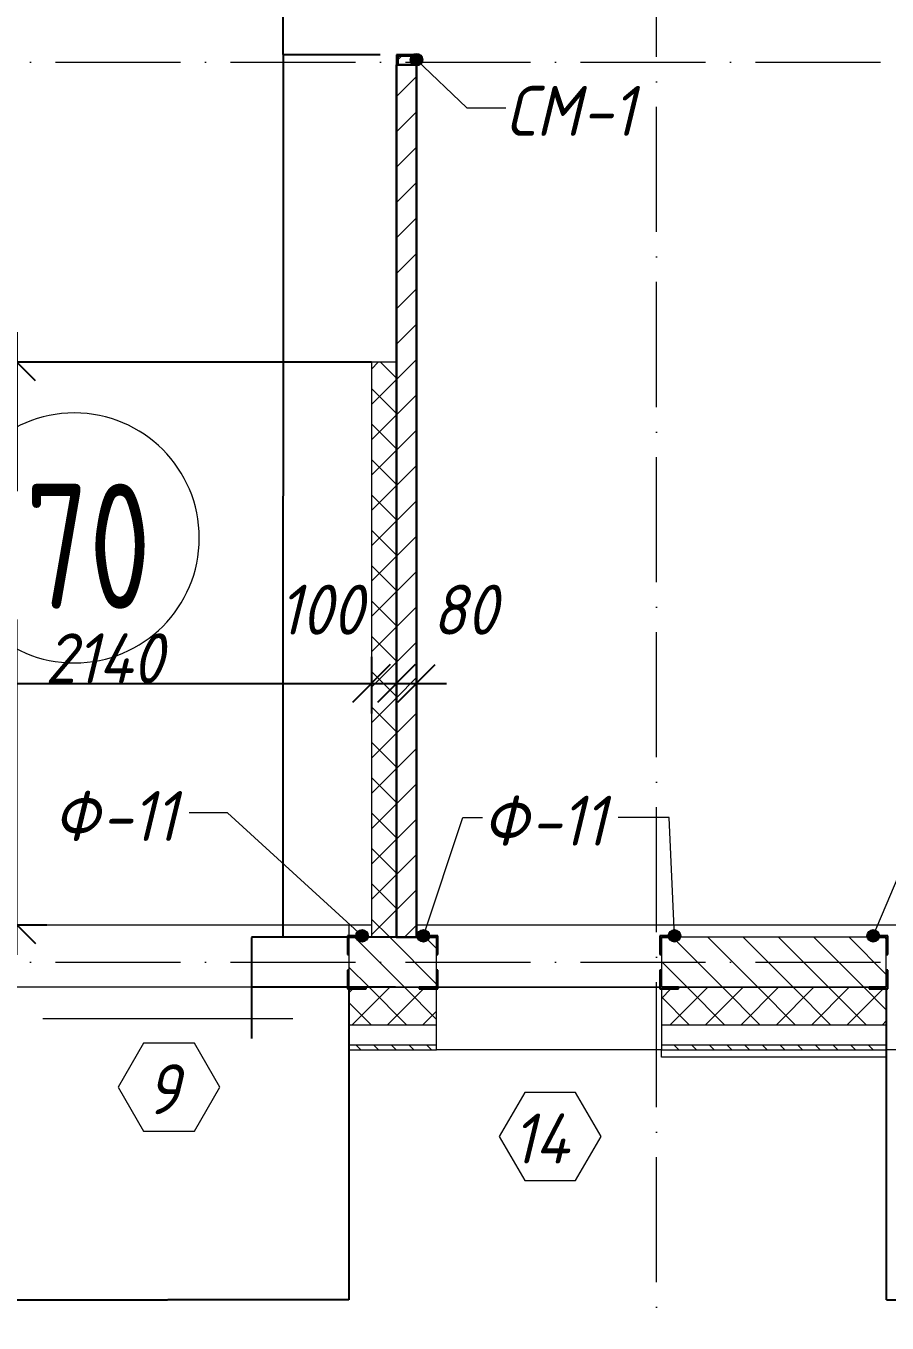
# Model space of a CAD drawing. Header units: millimetres. Extents: x 12986 to 523328, y -9759 to 30092.
# Drawn here: x 170184 to 173630, y -1443 to 3745 of the extents above; entities that cross this region are included whole.
import ezdxf

# ---------------------------------------------------------------- set-up
doc = ezdxf.new("R2010")
doc.units = ezdxf.units.MM
doc.linetypes.add('50_200_ШТРИХ_1Т_ш5_п1_п1_', pattern=[700, 500, -100, 0, -100])
for name, color, linetype, lineweight in [('1) ПГП Зеленый', 3, 'Continuous', 30), ('A-ANNO-DIMS', 7, 'Continuous', 9), ('A-AREA-IDEN', 7, 'Continuous', 9), ('A-DOOR-IDEN', 7, 'Continuous', 9), ('A-GENM-1', 7, 'Continuous', 25), ('A-GENM-IDEN', 7, 'Continuous', 9), ('A-GLAZ-IDEN', 7, 'Continuous', 9), ('A-WALL', 7, 'Continuous', 5), ('A-WALL-10', 7, 'Continuous', 13), ('A-WALL-8', 7, 'Continuous', 9), ('A-WALL-FNSH-1', 7, 'Continuous', 9), ('A-WALL-PATT-1', 7, 'Continuous', 5), ('A-WALL-PATT-3', 250, 'Continuous', 5), ('I-WALL', 7, 'Continuous', 5), ('Оси-2', 7, '50_200_ШТРИХ_1Т_ш5_п1_п1_', 9)]:
    doc.layers.add(name, color=color, linetype=linetype, lineweight=lineweight)
for name, color, linetype, lineweight, true_color in [('A-WALL-2', 7, 'Continuous', 13, 0x000000), ('A-WALL-3', 7, 'Continuous', 5, 0x000000), ('A-WALL-5', 7, 'Continuous', 13, 0x008000), ('A-WALL-PATT-2', 7, 'Continuous', 5, 0xce0000)]:
    doc.layers.add(name, color=color, linetype=linetype, lineweight=lineweight, true_color=true_color)
doc.styles.add('ISOCPEUR_I_3', font='isocpeui.ttf', dxfattribs={"width": 0.9, "height": 200})
doc.styles.add('СПДС', font='ГОСТ тип А.ttf', dxfattribs={"width": 0.9})
doc.dimstyles.new('ISO-2_0_0_9К_СРЕДНИЙ_1', dxfattribs={"dimscale": 304.8, "dimtxt": 199.196235, "dimasz": 0.492126, "dimexe": 0.393701, "dimexo": 0, "dimgap": 0, "dimtad": 1, "dimdec": 0, "dimzin": 0, "dimdsep": 46, "dimtxsty": 'ISOCPEUR_I_3', "dimblk1": 'OBLIQUE', "dimblk2": 'OBLIQUE', "dimsah": 1, "dimcen": 0.09, "dimdle": 0.393701, "dimazin": 0, "dimtfac": 1, "dimtdec": 4, "dimtix": 1, "dimtmove": 2, "dimatfit": 3, "dimfxl": 1, "dimtvp": 1, "dimtolj": 1, "dimtzin": 0, "dimarcsym": 2})
doc.dimstyles.new('ISO-2_0_0_9К_СРЕДНИЙ_6', dxfattribs={"dimscale": 304.8, "dimtxt": 199.196235, "dimasz": 0.492126, "dimexe": 0.393701, "dimexo": 0, "dimgap": 0, "dimtad": 1, "dimdec": 0, "dimzin": 0, "dimdsep": 46, "dimtxsty": 'ISOCPEUR_I_3', "dimblk1": 'OBLIQUE', "dimblk2": 'OBLIQUE', "dimsah": 1, "dimcen": 0.09, "dimdle": 0.393701, "dimazin": 0, "dimtfac": 1, "dimtdec": 4, "dimtix": 1, "dimtmove": 1, "dimatfit": 3, "dimfxl": 1, "dimtvp": 1, "dimtolj": 1, "dimtzin": 0, "dimarcsym": 2})
doc.dimstyles.new('ISO-2_0_0_9К_СРЕДНИЙ_7', dxfattribs={"dimscale": 304.8, "dimtxt": 199.196235, "dimasz": 0.492126, "dimexe": 0.393701, "dimexo": 0, "dimgap": 0, "dimtad": 1, "dimdec": 0, "dimzin": 0, "dimdsep": 46, "dimtxsty": 'ISOCPEUR_I_3', "dimblk1": 'OBLIQUE', "dimblk2": 'OBLIQUE', "dimsah": 1, "dimcen": 0.09, "dimdle": 0.393701, "dimazin": 0, "dimtfac": 1, "dimtdec": 4, "dimtix": 1, "dimtmove": 0, "dimatfit": 3, "dimfxl": 1, "dimtvp": 1, "dimtolj": 1, "dimtzin": 0, "dimarcsym": 2})
doc.dimstyles.get("Standard").update_dxf_attribs({"dimtxt": 0.18, "dimasz": 0.18, "dimexe": 0.18, "dimexo": 0.0625, "dimgap": 0.09, "dimtad": 0, "dimtih": 1, "dimtoh": 1, "dimdec": 4, "dimzin": 0, "dimdsep": 46, "dimtxsty": 'Standard', "dimcen": 0.09, "dimadec": 0, "dimazin": 0, "dimtfac": 1, "dimtdec": 4, "dimtofl": 0, "dimtmove": 0, "dimatfit": 3, "dimfxl": 1, "dimtolj": 1, "dimtzin": 0, "dimarcsym": 0})
pattern_1 = [(45, (61996.89, 0), (-70.71068, 70.71068), []), (135, (61996.89, 0), (-70.71068, -70.71068), [])]

# ---------------------------------------------------------------- blocks, each defined once
blk = doc.blocks.new('Фахверк_СКБ_Швеллер_Тип 2 - СМ-1_80х2230h-25626131-АР1_Кладочный план 1 этажа')
at = {"layer": 'A-GENM-1'}
for p, q in [((165, 40), (125, 40)), ((125, 40), (125, -40)), ((129.5, 32.6), (165, 32.6)), ((129.5, -32.6), (129.5, 32.6)), ((165, 32.6), (165, 40)), ((125, -40), (165, -40)), ((165, -32.6), (129.5, -32.6)), ((165, -40), (165, -32.6))]:
    blk.add_line(p, q, dxfattribs=at)
blk = doc.blocks.new('Фахверк_СКБ_Уголок - Ф-11_200х2500 h-26914022-АР1_Кладочный план 1 этажа')
at = {"layer": 'A-GENM-1'}
for p, q in [((200, 156), (125, 156)), ((125, 156), (125, 81)), ((200, 150), (200, 156)), ((131, 81), (131, 150)), ((131, 150), (200, 150)), ((125, 81), (131, 81)), ((131, 19), (125, 19)), ((125, 19), (125, -56)), ((131, -50), (131, 19)), ((200, -50), (131, -50)), ((200, -56), (200, -50)), ((125, -56), (200, -56))]:
    blk.add_line(p, q, dxfattribs=at)
blk = doc.blocks.new('DIMBLOCK211-АР1_Кладочный план 1 этажа')
at = {"layer": 'A-ANNO-DIMS', "color": 0, "lineweight": -2, "transparency": 16777216}
for p, q in [((171662.7, 100), (171086.3, 100)), ((171086.5, 99.8), (171086.5, -99.8)), ((171662.7, -100), (171086.3, -100)), ((171086.5, -100), (171086.5, -304.2)), ((171086.5, -304.2), (171086.3, -304.2))]:
    blk.add_line(p, q, dxfattribs=at)
at = {"layer": 'A-ANNO-DIMS', "color": 0, "transparency": 16777216}
for points in [[(171086.5, 99.8), (171086.6, 99.8), (171086.5, 100)], [(171086.5, -99.8), (171086.6, -99.8), (171086.5, -100)]]:
    blk.add_solid(points, dxfattribs=at)
at = {"layer": 'Defpoints', "color": 0, "transparency": 16777216}
for p in [(171086.5, 100), (171662.8, 100), (171662.8, -100)]:
    blk.add_point(p, dxfattribs=at)
at = {"layer": 'A-ANNO-DIMS', "color": 0, "transparency": 16777216, "insert": (171086, -531.7), "char_height": 0.18, "width": 455.087, "attachment_point": 1, "rotation": 90, "line_spacing_factor": 1.149209}
blk.add_mtext('\\A1;200.0000', dxfattribs=at)
blk = doc.blocks.new('DIMBLOCK212-АР1_Кладочный план 1 этажа')
at = {"layer": 'A-ANNO-DIMS', "color": 0, "lineweight": -2, "transparency": 16777216}
for p, q in [((171602, 3630), (171213.9, 3630)), ((171214.1, 3629.8), (171214.1, 1865.2)), ((171214.1, 100.2), (171214.1, 1864.8)), ((171662.7, 100), (171213.9, 100))]:
    blk.add_line(p, q, dxfattribs=at)
at = {"layer": 'A-ANNO-DIMS', "color": 0, "transparency": 16777216}
for points in [[(171214.1, 3629.8), (171214.1, 3629.8), (171214.1, 3630)], [(171214.1, 100.2), (171214.1, 100.2), (171214.1, 100)]]:
    blk.add_solid(points, dxfattribs=at)
at = {"layer": 'Defpoints', "color": 0, "transparency": 16777216}
for p in [(171214.1, 3630), (171602, 3630), (171662.8, 100)]:
    blk.add_point(p, dxfattribs=at)
at = {"layer": 'A-ANNO-DIMS', "color": 0, "transparency": 16777216, "insert": (171214.1, 1865), "char_height": 0.18, "width": 606.782, "attachment_point": 5}
blk.add_mtext('\\A1;3530.0000', dxfattribs=at)
blk = doc.blocks.new('DIMBLOCK213-АР1_Кладочный план 1 этажа')
at = {"layer": 'A-ANNO-DIMS', "color": 0, "lineweight": -2, "transparency": 16777216}
for p, q in [((171602, 5080), (171213.9, 5080)), ((171214.1, 5079.8), (171214.1, 4355.2)), ((171214.1, 3630.2), (171214.1, 4354.8)), ((171602, 3630), (171213.9, 3630))]:
    blk.add_line(p, q, dxfattribs=at)
at = {"layer": 'A-ANNO-DIMS', "color": 0, "transparency": 16777216}
for points in [[(171214.1, 5079.8), (171214.1, 5079.8), (171214.1, 5080)], [(171214.1, 3630.2), (171214.1, 3630.2), (171214.1, 3630)]]:
    blk.add_solid(points, dxfattribs=at)
at = {"layer": 'Defpoints', "color": 0, "transparency": 16777216}
for p in [(171214.1, 5080), (171602, 5080), (171602, 3630)]:
    blk.add_point(p, dxfattribs=at)
at = {"layer": 'A-ANNO-DIMS', "color": 0, "transparency": 16777216, "insert": (171214.1, 4355), "char_height": 0.18, "width": 579.201, "attachment_point": 5}
blk.add_mtext('\\A1;1450.0000', dxfattribs=at)
blk = doc.blocks.new('AAR_СКБ_Марка_Окна_Перемычка и проем - Марка проема-25443838-АР1_Кладочный план 1 этажа')
at = {"layer": 'A-GLAZ-IDEN'}
for p, q in [((-0.968, -0.984), (-1.986, -2.747)), ((1.067, -0.984), (-0.968, -0.984)), ((2.085, -2.747), (1.067, -0.984)), ((-1.986, -2.747), (-0.968, -4.509)), ((1.067, -4.509), (2.085, -2.747)), ((-0.968, -4.509), (1.067, -4.509))]:
    blk.add_line(p, q, dxfattribs=at)
blk = doc.blocks.new('DIMBLOCK346-АР1_Кладочный план 1 этажа')
at = {"layer": 'A-ANNO-DIMS', "color": 0, "lineweight": -2, "transparency": 16777216}
for p, q in [((170026.9, -100.1), (170026.9, -1350)), ((171476.9, -100.1), (171476.9, -1350)), ((170027.1, -1349.8), (170751.2, -1349.8)), ((171476.7, -1349.8), (170752.6, -1349.8))]:
    blk.add_line(p, q, dxfattribs=at)
at = {"layer": 'A-ANNO-DIMS', "color": 0, "transparency": 16777216}
for points in [[(170027.1, -1349.8), (170027.1, -1349.8), (170026.9, -1349.8)], [(171476.7, -1349.8), (171476.7, -1349.8), (171476.9, -1349.8)]]:
    blk.add_solid(points, dxfattribs=at)
at = {"layer": 'Defpoints', "color": 0, "transparency": 16777216}
for p in [(170026.9, -100), (171476.9, -100), (171476.9, -1349.8)]:
    blk.add_point(p, dxfattribs=at)
at = {"layer": 'A-ANNO-DIMS', "color": 0, "transparency": 16777216, "insert": (170751.9, -1349.8), "char_height": 0.18, "width": 579.201, "attachment_point": 5}
blk.add_mtext('\\A1;1450.0000', dxfattribs=at)
blk = doc.blocks.new('DIMBLOCK347-АР1_Кладочный план 1 этажа')
at = {"layer": 'A-ANNO-DIMS', "color": 0, "lineweight": -2, "transparency": 16777216}
for p, q in [((173626.9, -103.1), (173626.9, -1350)), ((174526.9, -81.8), (174526.9, -1350)), ((173627.1, -1349.8), (174076.3, -1349.8)), ((174526.7, -1349.8), (174077.5, -1349.8))]:
    blk.add_line(p, q, dxfattribs=at)
at = {"layer": 'A-ANNO-DIMS', "color": 0, "transparency": 16777216}
for points in [[(173627.1, -1349.8), (173627.1, -1349.8), (173626.9, -1349.8)], [(174526.7, -1349.8), (174526.7, -1349.8), (174526.9, -1349.8)]]:
    blk.add_solid(points, dxfattribs=at)
at = {"layer": 'Defpoints', "color": 0, "transparency": 16777216}
for p in [(173626.9, -103), (174526.9, -81.7), (174526.9, -1349.8)]:
    blk.add_point(p, dxfattribs=at)
at = {"layer": 'A-ANNO-DIMS', "color": 0, "transparency": 16777216, "insert": (174076.9, -1349.8), "char_height": 0.18, "width": 455.087, "attachment_point": 5}
blk.add_mtext('\\A1;900.0000', dxfattribs=at)
blk = doc.blocks.new('AAR_СКБ_Марка_Двери_Перемычка и проем - Марка перемычки и проема-25306769-АР1_Кладочный план 1 этажа')
at = {"layer": 'A-DOOR-IDEN'}
for p, q in [((-5, 0), (5, 0)), ((-0.968, -0.984), (-1.986, -2.747)), ((1.067, -0.984), (-0.968, -0.984)), ((2.085, -2.747), (1.067, -0.984)), ((-1.986, -2.747), (-0.968, -4.509)), ((1.067, -4.509), (2.085, -2.747)), ((-0.968, -4.509), (1.067, -4.509))]:
    blk.add_line(p, q, dxfattribs=at)
blk = doc.blocks.new('_Oblique')
at = {"color": 0, "linetype": 'ByBlock', "lineweight": -2}
blk.add_line((-0.5, -0.5), (0.5, 0.5), dxfattribs=at)
blk = doc.blocks.new('DIMBLOCK814-АР1_Кладочный план 1 этажа')
at = {"layer": 'A-ANNO-DIMS', "color": 0, "lineweight": -2, "transparency": 16777216}
for p, q in [((169426.9, 1221.8), (169426.9, 995.7)), ((171566.9, 1221.8), (171566.9, 995.7)), ((169306.9, 1115.7), (171686.9, 1115.7))]:
    blk.add_line(p, q, dxfattribs=at)
at = {"layer": 'Defpoints', "color": 0, "transparency": 16777216}
for p in [(169426.9, 1221.8), (171566.9, 1221.8), (171566.9, 1115.7)]:
    blk.add_point(p, dxfattribs=at)
at = {"layer": 'A-ANNO-DIMS', "color": 0, "lineweight": -2, "transparency": 16777216, "xscale": 150, "yscale": 150, "zscale": 150, "rotation": 180}
blk.add_blockref('_Oblique', (169426.9, 1115.7), dxfattribs=at)
at = {"layer": 'A-ANNO-DIMS', "color": 0, "lineweight": -2, "transparency": 16777216, "xscale": 150, "yscale": 150, "zscale": 150}
blk.add_blockref('_Oblique', (171566.9, 1115.7), dxfattribs=at)
at = {"layer": 'A-ANNO-DIMS', "color": 0, "transparency": 16777216, "insert": (170496.9, 1215.7), "char_height": 200, "width": 579.201, "attachment_point": 5, "style": 'ISOCPEUR_I_3'}
blk.add_mtext('\\A1;2140', dxfattribs=at)
blk = doc.blocks.new('DIMBLOCK815-АР1_Кладочный план 1 этажа')
at = {"layer": 'A-ANNO-DIMS', "color": 0, "lineweight": -2, "transparency": 16777216}
for p, q in [((171566.9, 1221.8), (171566.9, 995.7)), ((171666.9, 1221.8), (171666.9, 995.7)), ((171446.9, 1115.7), (171786.9, 1115.7))]:
    blk.add_line(p, q, dxfattribs=at)
at = {"layer": 'Defpoints', "color": 0, "transparency": 16777216}
for p in [(171566.9, 1221.8), (171666.9, 1221.8), (171666.9, 1115.7)]:
    blk.add_point(p, dxfattribs=at)
at = {"layer": 'A-ANNO-DIMS', "color": 0, "lineweight": -2, "transparency": 16777216, "xscale": 150, "yscale": 150, "zscale": 150, "rotation": 180}
blk.add_blockref('_Oblique', (171566.9, 1115.7), dxfattribs=at)
at = {"layer": 'A-ANNO-DIMS', "color": 0, "lineweight": -2, "transparency": 16777216, "xscale": 150, "yscale": 150, "zscale": 150}
blk.add_blockref('_Oblique', (171666.9, 1115.7), dxfattribs=at)
at = {"layer": 'A-ANNO-DIMS', "color": 0, "transparency": 16777216, "insert": (171195.9, 1510.3), "char_height": 200, "width": 409.118, "attachment_point": 1, "line_spacing_factor": 1.149209, "style": 'ISOCPEUR_I_3'}
blk.add_mtext('\\A1;100', dxfattribs=at)
blk = doc.blocks.new('DIMBLOCK816-АР1_Кладочный план 1 этажа')
at = {"layer": 'A-ANNO-DIMS', "color": 0, "lineweight": -2, "transparency": 16777216}
for p, q in [((171666.9, 1221.8), (171666.9, 995.7)), ((171746.9, 1221.8), (171746.9, 995.7)), ((171546.9, 1115.7), (171866.9, 1115.7))]:
    blk.add_line(p, q, dxfattribs=at)
at = {"layer": 'Defpoints', "color": 0, "transparency": 16777216}
for p in [(171666.9, 1221.8), (171746.9, 1221.8), (171746.9, 1115.7)]:
    blk.add_point(p, dxfattribs=at)
at = {"layer": 'A-ANNO-DIMS', "color": 0, "lineweight": -2, "transparency": 16777216, "xscale": 150, "yscale": 150, "zscale": 150, "rotation": 180}
blk.add_blockref('_Oblique', (171666.9, 1115.7), dxfattribs=at)
at = {"layer": 'A-ANNO-DIMS', "color": 0, "lineweight": -2, "transparency": 16777216, "xscale": 150, "yscale": 150, "zscale": 150}
blk.add_blockref('_Oblique', (171746.9, 1115.7), dxfattribs=at)
at = {"layer": 'A-ANNO-DIMS', "color": 0, "transparency": 16777216, "insert": (171810.3, 1510.3), "char_height": 200, "width": 303.391, "attachment_point": 1, "line_spacing_factor": 1.149209, "style": 'ISOCPEUR_I_3'}
blk.add_mtext('\\A1;80', dxfattribs=at)
blk = doc.blocks.new('DIMBLOCK817-АР1_Кладочный план 1 этажа')
at = {"layer": 'A-ANNO-DIMS', "color": 0, "lineweight": -2, "transparency": 16777216}
for p, q in [((170147.4, 2520), (170147.4, 1883.9)), ((171566.9, 2400), (170027.4, 2400)), ((170147.4, 30), (170147.4, 1371)), ((170026.9, 150), (170267.4, 150))]:
    blk.add_line(p, q, dxfattribs=at)
at = {"layer": 'Defpoints', "color": 0, "transparency": 16777216}
for p in [(171566.9, 2400), (170026.9, 150), (170147.4, 150)]:
    blk.add_point(p, dxfattribs=at)
at = {"layer": 'A-ANNO-DIMS', "color": 0, "lineweight": -2, "transparency": 16777216, "xscale": 150, "yscale": 150, "zscale": 150}
for p, rotation in [((170147.4, 2400), 90), ((170147.4, 150), 270)]:
    blk.add_blockref('_Oblique', p, dxfattribs=dict(at, rotation=rotation))
at = {"layer": 'A-ANNO-DIMS', "color": 0, "transparency": 16777216, "insert": (169886.1, 1324), "char_height": 200, "width": 606.782, "attachment_point": 1, "rotation": 90, "line_spacing_factor": 1.149209, "style": 'ISOCPEUR_I_3'}
blk.add_mtext('\\A1;2250', dxfattribs=at)
blk = doc.blocks.new('Марка_Помещения - Номер-25198446-Объем проектирования 1 этажа')
at = {"layer": 'A-AREA-IDEN'}
for start, end in [(360, 180), (180, 360)]:
    blk.add_arc((0, 0), 2.5, start, end, dxfattribs=at)

msp = doc.modelspace()

# ---------------------------------------------------------------- hatches: boundary and pattern name
at = {"layer": 'A-GENM-IDEN'}
h = msp.add_hatch(color=256, dxfattribs=at)
edge = h.paths.add_edge_path(flags=0)
edge.add_arc((171746.89323, 3610.00001), 25, 0, 360)
h = msp.add_hatch(color=256, dxfattribs=at)
edge = h.paths.add_edge_path(flags=0)
edge.add_arc((171529.22653, 106.00001), 25, 0, 360)
h = msp.add_hatch(color=256, dxfattribs=at)
edge = h.paths.add_edge_path(flags=0)
edge.add_arc((171774.55989, 106.00001), 25, 0, 360)
h = msp.add_hatch(color=256, dxfattribs=at)
edge = h.paths.add_edge_path(flags=0)
edge.add_arc((172779.22656, 106.00001), 25, 0, 360)
h = msp.add_hatch(color=256, dxfattribs=at)
edge = h.paths.add_edge_path(flags=0)
edge.add_arc((173574.55993, 106.00001), 25, 0, 360)
at = {"layer": 'A-WALL-PATT-1'}
h = msp.add_hatch(dxfattribs=at)
h.set_pattern_fill('FP_2', color=256, style=0, pattern_type=2)
h.set_pattern_definition(pattern_1)
h.paths.add_polyline_path([(171566.89323, 100.00001), (171666.89323, 100.00001), (171666.89323, 2400), (171566.89323, 2400), (171566.89323, 154.57609)], flags=0)
h = msp.add_hatch(dxfattribs=at)
h.set_pattern_fill('FP_2', color=256, style=0, pattern_type=2)
h.set_pattern_definition(pattern_1)
h.paths.add_polyline_path([(181257.89331, -249.99999), (181326.89331, -249.99999), (181326.37158, -105.99999), (181257.89331, -105.99999), (181257.89331, -99.99999), (179926.89333, -99.99999), (179926.89333, -249.99999), (180503.60234, -249.99999)], flags=0)
h.paths.add_polyline_path([(178045.89333, -249.99999), (179026.89333, -249.99999), (179026.37159, -105.99999), (178957.89333, -105.99999), (178957.89333, -99.99999), (178045.89333, -99.99999), (178045.89333, -105.99999), (177976.89333, -105.99999), (177976.89333, -249.99999)], flags=0)
h.paths.add_polyline_path([(187076.89328, -249.99999), (187076.89328, -99.99999), (185595.8933, -99.99999), (185595.8933, -105.99999), (185526.8933, -105.99999), (185526.8933, -249.99999), (186632.66484, -249.99999)], flags=0)
h.paths.add_polyline_path([(170026.89328, -249.99999), (170026.89328, -99.99999), (169126.89328, -99.99999), (169126.89328, -249.99999), (169777.74297, -249.99999)], flags=0)
h.paths.add_polyline_path([(174526.89327, -249.99999), (175676.89333, -249.99999), (175676.37159, -105.99999), (175607.89333, -105.99999), (175607.89333, -99.99999), (174526.89327, -99.99999)], flags=0)
h.paths.add_polyline_path([(183226.8933, -249.99999), (183226.37156, -105.99999), (183157.8933, -105.99999), (183157.8933, -99.99999), (182226.89331, -99.99999), (182226.89331, -249.99999), (183157.8933, -249.99999)], flags=0)
h.paths.add_polyline_path([(163648.68047, -249.99999), (164876.89326, -249.99999), (164876.37155, -105.99999), (164807.89328, -105.99999), (164807.89328, -99.99999), (162895.89328, -99.99999), (162895.89328, -105.99999), (162826.89335, -105.99999), (162826.89335, -249.99999), (162895.89328, -249.99999)], flags=0)
h.paths.add_polyline_path([(168213.84981, -249.99999), (168226.89328, -249.99999), (168226.37155, -105.99999), (168157.89328, -105.99999), (168157.89328, -99.99999), (167245.89326, -99.99999), (167245.89326, -105.99999), (167176.89326, -105.99999), (167176.89326, -249.99999), (168157.89328, -249.99999)], flags=0)
h.paths.add_polyline_path([(173626.89327, -249.99999), (173626.37153, -105.99999), (173557.89327, -105.99999), (173557.89327, -99.99999), (172795.89323, -99.99999), (172795.89323, -105.99999), (172726.89323, -105.99999), (172726.89323, -249.99999), (173613.84979, -249.99999)], flags=0)
h.paths.add_polyline_path([(171476.89328, -249.99999), (171826.89323, -249.99999), (171826.37149, -105.99999), (171757.89323, -105.99999), (171757.89323, -99.99999), (171545.8932, -99.99999), (171545.8932, -105.99999), (171476.89328, -105.99999)], flags=0)
h.paths.add_polyline_path([(160126.89333, -249.99999), (160126.37164, -105.99999), (160057.89338, -105.99999), (160057.89338, -99.99999), (159145.89333, -99.99999), (159145.89333, -105.99999), (159076.89333, -105.99999), (159076.89333, -249.99999), (159145.89333, -249.99999)], flags=0)
h.paths.add_polyline_path([(154455.08672, -249.99999), (154726.89333, -249.99999), (154726.37159, -105.99999), (154657.89333, -105.99999), (154657.89333, -99.99999), (154001.89333, -99.99999), (154001.89333, -105.99999), (153926.89333, -105.99999), (153926.89333, -249.99999)], flags=0)
h.paths.add_polyline_path([(156526.8933, -249.99999), (156776.89333, -249.99999), (156776.37159, -105.99999), (156707.89333, -105.99999), (156707.89333, -99.99999), (155626.89337, -100), (155626.89333, -249.99999)], flags=0)
h.paths.add_polyline_path([(161026.89333, -249.99999), (161926.89328, -249.99998), (161926.89328, -99.99999), (161026.89336, -100)], flags=0)
h.paths.add_polyline_path([(151206.89328, -249.99999), (153026.89333, -249.99999), (153026.89333, -99.99999), (151206.89328, -99.99999)], flags=0)
h = msp.add_hatch(dxfattribs=at)
h.set_pattern_fill('FP_18', color=256, style=0, pattern_type=2)
h.set_pattern_definition([(135, (61996.893, 0), (-35.35534, -35.35534), [])])
h.paths.add_polyline_path([(179026.89333, -349.99999), (179026.89333, -329.99999), (177976.89333, -329.99999), (177976.89333, -349.99999), (178971.33672, -349.99999)], flags=0)
h.paths.add_polyline_path([(175676.89333, -349.99999), (175676.89333, -329.99999), (174526.89327, -329.99999), (174526.89327, -349.99999)], flags=0)
h.paths.add_polyline_path([(187226.89328, -349.99999), (187306.89328, -349.99999), (187306.89328, -329.99999), (185526.8933, -329.99999), (185526.8933, -349.99999), (187076.89328, -349.99999)], flags=0)
h.paths.add_polyline_path([(173626.89327, -349.99999), (173626.89327, -329.99999), (172726.89323, -329.99999), (172726.89323, -349.99999), (172842.27422, -349.99999)], flags=0)
h.paths.add_polyline_path([(179926.89333, -349.99999), (181326.89331, -349.99999), (181326.89331, -329.99999), (179926.89333, -329.99999)], flags=0)
h.paths.add_polyline_path([(182226.89331, -349.99999), (183226.8933, -349.99999), (183226.8933, -329.99999), (182226.89331, -329.99999)], flags=0)
h.paths.add_polyline_path([(154726.89333, -349.99999), (154726.89333, -329.99999), (153926.89333, -329.99999), (153926.89333, -349.99999), (154455.08672, -349.99999)], flags=0)
h.paths.add_polyline_path([(156776.89333, -349.99999), (156776.89333, -329.99999), (155626.89333, -329.99999), (155626.89333, -349.99999)], flags=0)
h.paths.add_polyline_path([(169777.74297, -349.99999), (170026.89328, -349.99999), (170026.89328, -329.99999), (169126.89328, -329.99999), (169126.89328, -349.99999)], flags=0)
h.paths.add_polyline_path([(159076.89333, -349.99999), (160126.89333, -349.99999), (160126.89333, -329.99999), (159076.89333, -329.99999)], flags=0)
h.paths.add_polyline_path([(161026.89333, -349.99999), (161926.89335, -349.99999), (161926.89335, -329.99999), (161026.89333, -329.99999)], flags=0)
h.paths.add_polyline_path([(162826.89335, -349.99999), (164876.89326, -349.99999), (164876.89326, -329.99999), (162826.89335, -329.99999)], flags=0)
h.paths.add_polyline_path([(153026.89333, -349.99999), (153026.89333, -329.99999), (151106.89328, -329.99999), (151106.89328, -349.99999), (151390.55547, -349.99999)], flags=0)
h.paths.add_polyline_path([(168226.89328, -349.99999), (168226.89328, -329.99999), (167176.89326, -329.99999), (167176.89326, -349.99999)], flags=0)
h.paths.add_polyline_path([(171476.89328, -349.99999), (171826.89323, -349.99999), (171826.89323, -329.99999), (171476.89328, -329.99999)], flags=0)
at = {"layer": 'A-WALL-PATT-2'}
h = msp.add_hatch(dxfattribs=at)
h.set_pattern_fill('FP_3', color=256, style=0, pattern_type=2)
h.set_pattern_definition([(135, (61996.89, 0), (-70.71068, -70.71068), [])])
h.paths.add_polyline_path([(181257.89331, -99.99999), (181326.89331, -99.99999), (181326.89331, 100.00001), (180826.89333, 100.00001), (180826.89333, -99.99999), (181126.89331, -99.99999)], flags=0)
h.paths.add_polyline_path([(173626.89327, -99.99999), (173626.89327, 100.00001), (172726.89323, 100.00001), (172726.89323, -99.99999), (173557.89327, -99.99999)], flags=0)
h.paths.add_polyline_path([(185726.89328, -99.99999), (185726.89328, 100.00001), (185526.8933, 100.00001), (185526.8933, -99.99999), (185595.8933, -99.99999)], flags=0)
h.paths.add_polyline_path([(175426.89327, -99.99999), (175676.89333, -99.99999), (175676.89333, 100.00001), (175426.89327, 100.00001)], flags=0)
h.paths.add_polyline_path([(171826.89323, -99.99999), (171826.89323, 100.00001), (171476.89328, 100.00001), (171476.89328, -99.99999), (171757.89323, -99.99999)], flags=0)
h.paths.add_polyline_path([(183226.8933, -99.99999), (183226.8933, 100.00001), (183126.89331, 100.00001), (183126.89331, -99.99999), (183157.8933, -99.99999)], flags=0)
h.paths.add_polyline_path([(167245.89326, -99.99999), (168226.89328, -99.99999), (168226.89328, 100.00001), (167176.89326, 100.00001), (167176.89326, -99.99999)], flags=0)
h.paths.add_polyline_path([(177976.89333, -99.99999), (179026.89333, -99.99999), (179026.89333, 100.00001), (177976.89333, 100.00001), (177976.89333, -30.99999)], flags=0)
h.paths.add_polyline_path([(164876.89326, -99.99999), (164876.89326, 100.00001), (164626.89333, 100.00001), (164626.89333, -99.99999), (164807.89328, -99.99999)], flags=0)
h.paths.add_polyline_path([(163726.89333, -99.99999), (163726.89333, 100.00001), (162826.89335, 100.00001), (162826.89335, -99.99999), (163648.68047, -99.99999)], flags=0)
h.paths.add_polyline_path([(159076.89333, -99.99999), (160126.89333, -99.99999), (160126.89333, 100.00001), (159076.89333, 100.00001), (159076.89333, -30.99999)], flags=0)
h.paths.add_polyline_path([(153932.89333, -99.99999), (154726.89333, -99.99999), (154726.89333, 100.00001), (153932.89333, 100.00001), (153932.89333, 31.00001), (153926.89333, 31.00001), (153926.89333, -30.99999), (153932.89333, -30.99999), (153932.89333, -87.99999)], flags=0)
h.paths.add_polyline_path([(156707.89333, -99.99999), (156776.89333, -99.99999), (156776.89333, 100.00001), (156526.8933, 100.00001), (156526.8933, -99.99999)], flags=0)
at = {"layer": 'A-WALL-PATT-3'}
h = msp.add_hatch(dxfattribs=at)
h.set_pattern_fill('FP_15', color=256, style=0, pattern_type=2)
h.set_pattern_definition([(45, (61996.89, 0), (-70.71068, 70.71068), [])])
h.paths.add_polyline_path([(171746.89323, 100.00001), (171746.89323, 3590.00001), (171739.49323, 3590.00001), (171739.49323, 3625.50001), (171674.29323, 3625.50001), (171674.29323, 3590.00001), (171666.89323, 3590.00001), (171666.89323, 100.00001)], flags=0)
h.paths.add_polyline_path([(171739.49323, 5084.50001), (171739.49323, 5120.00001), (171746.89323, 5120.00001), (171746.89323, 10400.00001), (171666.89323, 10400.00001), (171666.89323, 5120.00001), (171674.29323, 5120.00001), (171674.29323, 5084.50001)], flags=0)

# ---------------------------------------------------------------- linework, layer by layer
at = {"layer": '1) ПГП Зеленый'}
msp.add_lwpolyline([(171666.89323, 3590.00001), (171746.89323, 3590.00001), (171746.89323, 100.00001), (171666.89323, 100.00001)], close=True, dxfattribs=at)
at = {"layer": 'A-GENM-IDEN'}
for p, q in [((171746.89323, 3610.00001), (171948.43205, 3417.69404)), ((171948.43205, 3417.69404), (172104.2009, 3417.69404)), ((170990.74884, 597.39284), (170837.32612, 597.39284)), ((171529.22653, 106.00001), (170990.74884, 597.39284)), ((171774.55989, 106.00001), (171932.60184, 578.62429)), ((171932.60184, 578.62429), (172011.73868, 578.62429)), ((172757.43314, 578.62429), (172553.97316, 578.62429)), ((172779.22656, 106.00001), (172757.43314, 578.62429)), ((173574.55993, 106.00001), (173773.85539, 578.62429))]:
    msp.add_line(p, q, dxfattribs=at)
for centre in [(171746.89323, 3610.00001), (171529.22653, 106.00001), (171774.55989, 106.00001), (172779.22656, 106.00001), (173574.55993, 106.00001)]:
    msp.add_circle(centre, 25, dxfattribs=at)
at = {"layer": 'A-WALL'}
for p, q in [((171566.89323, 100.00001), (171746.89323, 100.00001)), ((171757.89323, -99.99999), (171545.8932, -99.99999)), ((171832.89323, -99.99999), (172720.89323, -99.99999)), ((173557.89327, -99.99999), (172795.89323, -99.99999)), ((172726.89323, -349.99999), (171826.89323, -349.99999)), ((174526.89327, -349.99999), (173626.89327, -349.99999))]:
    msp.add_line(p, q, dxfattribs=at)
at = {"layer": 'A-WALL-10'}
for p, q in [((171666.89323, 2400), (171566.89323, 2400)), ((171566.89323, 2400), (171566.89323, 100.00001)), ((171666.89323, 100.00001), (171666.89323, 2400))]:
    msp.add_line(p, q, dxfattribs=at)
at = {"layer": 'A-WALL-2'}
for p, q in [((171566.89323, 100.00001), (171545.8932, 100.00001)), ((171757.89323, 100.00001), (171746.89323, 100.00001)), ((173557.89327, 100.00001), (172795.89323, 100.00001)), ((171476.89328, 31.00001), (171476.89328, -30.99999)), ((171826.89323, -30.99999), (171826.89323, 31.00001)), ((172726.89323, 31.00001), (172726.89323, -30.99999)), ((173626.89327, -30.99999), (173626.89327, 31.00001))]:
    msp.add_line(p, q, dxfattribs=at)
at = {"layer": 'A-WALL-3'}
for p, q in [((171545.8932, -99.99999), (171757.89323, -99.99999)), ((172795.89323, -99.99999), (173557.89327, -99.99999))]:
    msp.add_line(p, q, dxfattribs=at)
at = {"layer": 'A-WALL-5'}
for p, q in [((171666.89323, 3590.00001), (171666.89323, 2400)), ((171746.89323, 100.00001), (171746.89323, 3590.00001))]:
    msp.add_line(p, q, dxfattribs=at)
at = {"layer": 'A-WALL-8'}
for p, q in [((171476.89328, -105.99999), (171476.89328, -329.99999)), ((171826.89323, -329.99999), (171826.89323, -105.99999)), ((172726.89323, -105.99999), (172726.89323, -329.99999)), ((173626.89327, -329.99999), (173626.89327, -105.99999)), ((171476.89328, -249.99999), (171826.89323, -249.99999)), ((172726.89323, -249.99999), (173626.89327, -249.99999)), ((171476.89328, -329.99999), (171826.89323, -329.99999)), ((172726.89323, -329.99999), (173626.89327, -329.99999))]:
    msp.add_line(p, q, dxfattribs=at)
at = {"layer": 'A-WALL-FNSH-1'}
for p, q in [((171476.89328, -329.99999), (171476.89328, -349.99999)), ((171476.89328, -349.99999), (171826.89323, -349.99999)), ((171826.89323, -349.99999), (171826.89323, -329.99999)), ((172726.89323, -329.99999), (172726.89323, -349.99999)), ((172726.89323, -349.99999), (173626.89327, -349.99999)), ((173626.89327, -349.99999), (173626.89327, -329.99999))]:
    msp.add_line(p, q, dxfattribs=at)
at = {"layer": 'I-WALL'}
for p, q in [((170026.89328, 150), (171566.89323, 150)), ((171476.89328, 150), (171476.89328, 106.00001)), ((171746.89323, 150), (174526.89327, 150)), ((171470.8932, -100), (170026.89328, -100)), ((172720.89323, -100), (171832.89323, -100)), ((172726.89323, -379.99999), (172726.89323, -349.99999)), ((173626.89327, -379.99999), (173626.89327, -349.99999)), ((173626.89327, -379.99999), (172726.89323, -379.99999))]:
    msp.add_line(p, q, dxfattribs=at)
at = {"layer": 'Оси-2'}
for p, q in [((172706.89325, -4080), (172706.89325, 28636.94316)), ((57586.89328, 3600), (187948.52131, 3600)), ((57586.89328, 0), (187948.52131, 0))]:
    msp.add_line(p, q, dxfattribs=at)

# ---------------------------------------------------------------- block references
at = {"layer": 'A-AREA-IDEN', "xscale": 199.9999999999999, "yscale": 199.9999999999999, "zscale": 199.9999999999999}
msp.add_blockref('Марка_Помещения - Номер-25198446-Объем проектирования 1 этажа', (170378.06266, 1697.14151), dxfattribs=at)
at = {"layer": 'A-DOOR-IDEN', "xscale": 99.99999999999993, "yscale": 99.99999999999993, "zscale": 99.99999999999993}
msp.add_blockref('AAR_СКБ_Марка_Двери_Перемычка и проем - Марка перемычки и проема-25306769-АР1_Кладочный план 1 этажа', (170751.89328, -224.99999), dxfattribs=at)
at = {"layer": 'A-GENM-1'}
for name, p, rotation in [('Фахверк_СКБ_Швеллер_Тип 2 - СМ-1_80х2230h-25626131-АР1_Кладочный план 1 этажа', (171706.89323, 3755.00001), 269.9999999999999), ('Фахверк_СКБ_Уголок - Ф-11_200х2500 h-26914022-АР1_Кладочный план 1 этажа', (171957.89323, 50.00001), 180), ('Фахверк_СКБ_Уголок - Ф-11_200х2500 h-26914022-АР1_Кладочный план 1 этажа', (173757.89327, 50.00001), 180)]:
    msp.add_blockref(name, p, dxfattribs=dict(at, rotation=rotation))
for p in [(171345.8932, -49.99999), (172595.89323, -49.99999)]:
    msp.add_blockref('Фахверк_СКБ_Уголок - Ф-11_200х2500 h-26914022-АР1_Кладочный план 1 этажа', p, dxfattribs=at)
at = {"layer": 'A-GLAZ-IDEN', "xscale": 99.99999999999993, "yscale": 99.99999999999993, "zscale": 99.99999999999993}
msp.add_blockref('AAR_СКБ_Марка_Окна_Перемычка и проем - Марка проема-25443838-АР1_Кладочный план 1 этажа', (172276.89323, -422.11922), dxfattribs=at)

# ---------------------------------------------------------------- texts
at = {"layer": 'A-AREA-IDEN', "insert": (169894.29636, 1914.26012), "char_height": 500, "width": 1212.1515, "attachment_point": 1, "style": 'СПДС'}
msp.add_mtext('1.70', dxfattribs=at)
at = {"layer": 'A-DOOR-IDEN', "insert": (170665.69476, -407.64137), "char_height": 200, "width": 158.734125, "attachment_point": 1, "style": 'ISOCPEUR_I_3'}
msp.add_mtext('\\fISOCPEUR|b0|i1|c204|p34|;\\W.9;9', dxfattribs=at)
at = {"layer": 'A-GENM-IDEN', "char_height": 200, "attachment_point": 1, "style": 'ISOCPEUR_I_3'}
for s, insert, width in [('СМ', (172104.2009, 3505.30862), 367.9745625), ('-1', (172407.81027, 3505.30862), 274.177125), ('\\fISOCPEUR|b0|i1|c204|p34|;\\W.9;Ф', (170295.09164, 685.00742), 230.886), ('-11', (170485.59164, 685.00742), 389.620125), ('\\fISOCPEUR|b0|i1|c204|p34|;\\W.9;Ф', (172011.73868, 666.23887), 230.886), ('\\fISOCPEUR|b0|i1|c204|p34|;\\W.9;Ф', (172011.73868, 666.23887), 230.886), ('-11', (172202.23868, 666.23887), 389.620125), ('-11', (172202.23868, 666.23887), 389.620125)]:
    msp.add_mtext(s, dxfattribs=dict(at, insert=insert, width=width))
at = {"layer": 'A-GLAZ-IDEN', "insert": (172130.8447, -604.7606), "char_height": 200, "width": 303.037875, "attachment_point": 1, "style": 'ISOCPEUR_I_3'}
msp.add_mtext('14', dxfattribs=at)

# ---------------------------------------------------------------- dimensions: what is measured, and where the dimension line sits
at = {"layer": 'A-ANNO-DIMS'}
for base, p1, p2, picture, middle in [((171214.0909, 5080.00001), (171602.03411, 3630.00001), (171602.03411, 5080.00001), 'DIMBLOCK213-АР1_Кладочный план 1 этажа', (171214.0909, 4355.00001)), ((171214.0909, 3630.00001), (171662.75449, 100.00001), (171602.03411, 3630.00001), 'DIMBLOCK212-АР1_Кладочный план 1 этажа', (171214.0909, 1865.00001))]:
    dim = msp.add_linear_dim(base=base, p1=p1, p2=p2, angle=90, dimstyle='Standard', dxfattribs=at)
    dim.commit()
    dim.dimension.update_dxf_attribs({"geometry": picture, "text_midpoint": middle})
dim = msp.add_linear_dim(base=(170147.36774, 150.00001), p1=(171566.89323, 2400), p2=(170026.89328, 150.00001), angle=90, dimstyle='ISO-2_0_0_9К_СРЕДНИЙ_1', override={"dimpost": '<>', "dimfxl": 2726.554564}, dxfattribs=at)
dim.commit()
dim.dimension.update_dxf_attribs({"geometry": 'DIMBLOCK817-АР1_Кладочный план 1 этажа', "text_midpoint": (170019.40992, 1627.43696), "dimtype": 160, "text_rotation": 90})
for base, p1, p2, override, picture, middle in [((171666.89323, 1115.71477), (171566.89323, 1221.78079), (171666.89323, 1221.78079), {"dimpost": '<>', "dimfxl": 100}, 'DIMBLOCK815-АР1_Кладочный план 1 этажа', (171400.48074, 1243.67259)), ((171746.89323, 1115.71477), (171666.89323, 1221.78079), (171746.89323, 1221.78079), {"dimpost": '<>', "dimfxl": 80}, 'DIMBLOCK816-АР1_Кладочный план 1 этажа', (171962.03283, 1243.67259))]:
    dim = msp.add_linear_dim(base=base, p1=p1, p2=p2, dimstyle='ISO-2_0_0_9К_СРЕДНИЙ_6', override=override, dxfattribs=at)
    dim.commit()
    dim.dimension.update_dxf_attribs({"geometry": picture, "text_midpoint": middle, "dimtype": 160})
dim = msp.add_linear_dim(base=(171566.89323, 1115.71477), p1=(169426.89328, 1221.78079), p2=(171566.89323, 1221.78079), dimstyle='ISO-2_0_0_9К_СРЕДНИЙ_7', override={"dimpost": '<>', "dimfxl": 2139.99994}, dxfattribs=at)
dim.commit()
dim.dimension.update_dxf_attribs({"geometry": 'DIMBLOCK814-АР1_Кладочный план 1 этажа', "text_midpoint": (170496.89325, 1215.71477)})
dim = msp.add_linear_dim(base=(171086.52308, 100.00001), p1=(171662.75449, -99.99999), p2=(171662.75449, 100.00001), angle=90, dimstyle='Standard', dxfattribs=at)
dim.commit()
dim.dimension.update_dxf_attribs({"geometry": 'DIMBLOCK211-АР1_Кладочный план 1 этажа', "text_midpoint": (171086.13308, -304.205), "dimtype": 160, "text_rotation": 90})
for base, p1, p2, picture, middle in [((171476.89328, -1349.79112), (170026.89328, -99.99999), (171476.89328, -99.99999), 'DIMBLOCK346-АР1_Кладочный план 1 этажа', (170751.89328, -1349.79112)), ((174526.89327, -1349.79112), (173626.89327, -103.048), (174526.89327, -81.73806), 'DIMBLOCK347-АР1_Кладочный план 1 этажа', (174076.89327, -1349.79112))]:
    dim = msp.add_linear_dim(base=base, p1=p1, p2=p2, dimstyle='Standard', dxfattribs=at)
    dim.commit()
    dim.dimension.update_dxf_attribs({"geometry": picture, "text_midpoint": middle})

doc.saveas('drawing.dxf')
